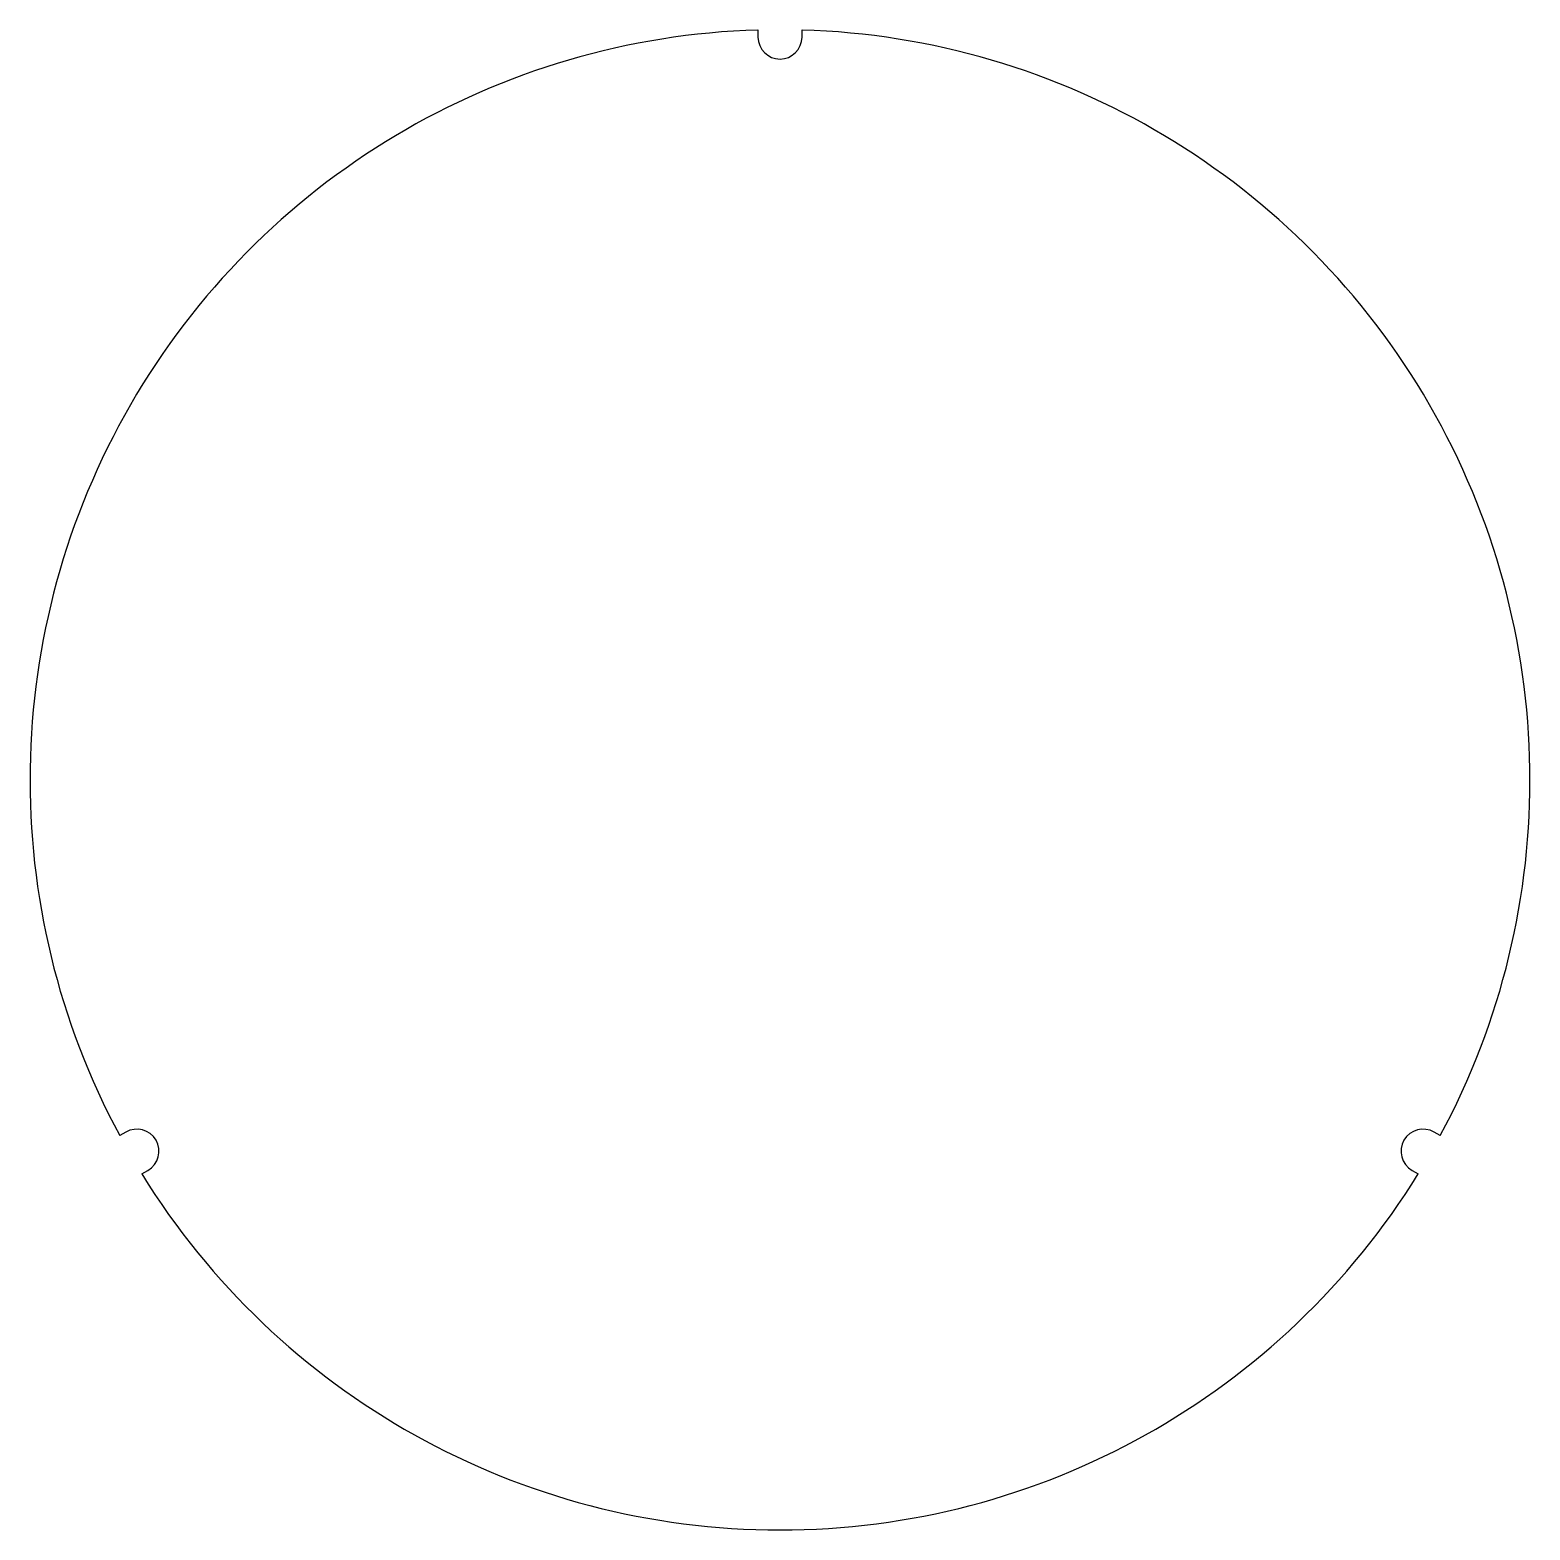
# Model space of a CAD drawing. Header units: millimetres. Extents: x -51 to 51, y -51 to 51.
import ezdxf

# ---------------------------------------------------------------- set-up
doc = ezdxf.new("R2010")
doc.units = ezdxf.units.MM

msp = doc.modelspace()

# ---------------------------------------------------------------- linework, layer by layer
at = {"color": 7, "linetype": 'Continuous', "lineweight": 25}
for p, q in [((-1.5, 50.98), (-1.5, 50.5)), ((1.5, 50.5), (1.5, 50.98)), ((-44.48, -23.95), (-44.9, -24.19)), ((44.9, -24.19), (44.48, -23.95)), ((-43.4, -26.79), (-42.98, -26.55)), ((42.98, -26.55), (43.4, -26.79))]:
    msp.add_line(p, q, dxfattribs=at)
for centre, radius, start, end in [((0, 0), 51, 91.6854, 208.3146), ((0, 50.5), 1.5, 180, 0), ((0, 0), 51, 331.6854, 88.3146), ((-43.73, -25.25), 1.5, 300, 120), ((43.73, -25.25), 1.5, 60, 240), ((0, 0), 51, 211.6854, 328.3146)]:
    msp.add_arc(centre, radius, start, end, dxfattribs=at)

doc.saveas('drawing.dxf')
